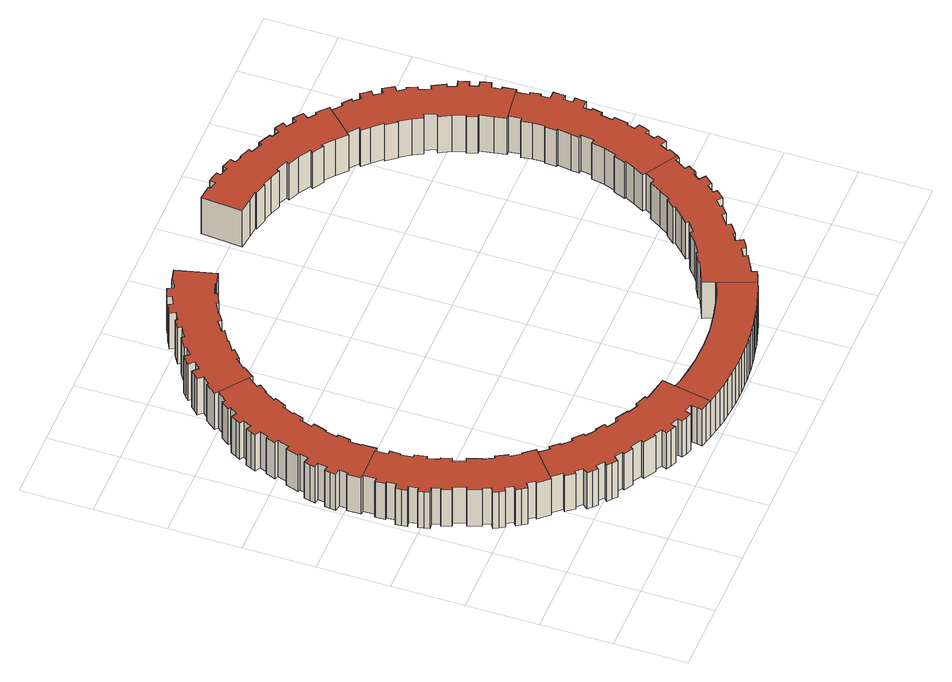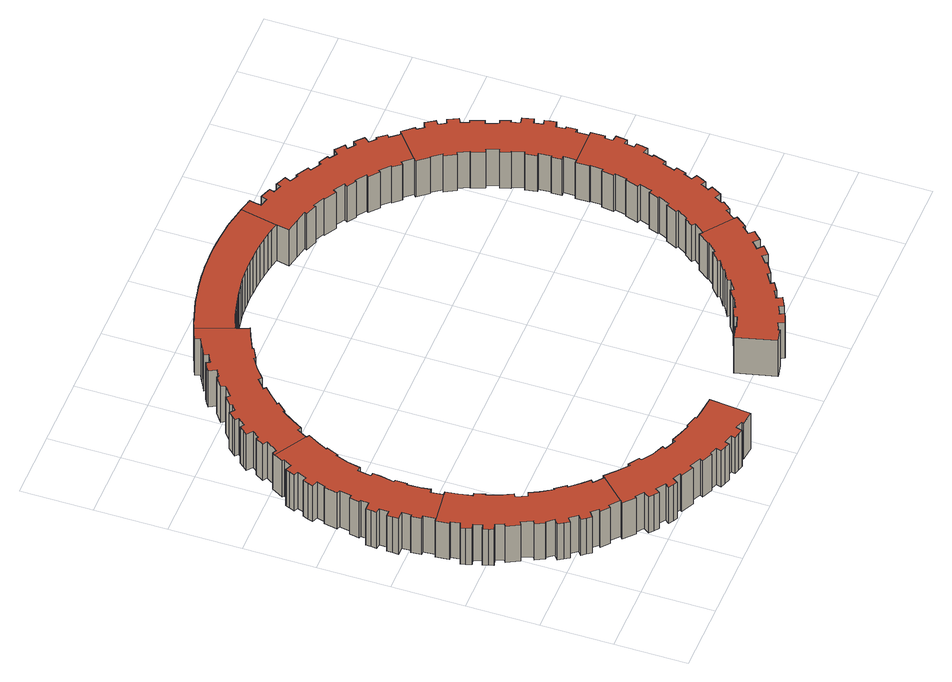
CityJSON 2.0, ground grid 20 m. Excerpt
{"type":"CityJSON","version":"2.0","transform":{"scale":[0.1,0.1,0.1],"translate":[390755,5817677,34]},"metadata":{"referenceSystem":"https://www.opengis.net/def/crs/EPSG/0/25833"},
"CityObjects":{
"building1":{"type":"Building","geometry":[{"type":"MultiSurface","lod":"2","boundaries":[[[0,1,2,3]],[[4,5,6,7]],[[8,9,10,11]],[[12,13,14,15]],[[16,17,18,19]],[[20,21,22,23,24]],[[25,26,27,28]],[[29,30,31,32]],[[33,34,35,36]],[[37,38,39,40]],[[41,42,43,44]],[[45,46,47,48]],[[49,50,51,52]],[[53,54,55,56]],[[57,58,59,60]],[[61,62,63,64]],[[65,66,67,68]],[[69,70,22,21]],[[71,72,73,74]],[[60,59,75,76]],[[77,78,79,80]],[[81,82,83,84]],[[85,86,87,88]],[[89,90,91,92]],[[93,94,95,96]],[[97,98,99,100]],[[101,102,103,104]],[[105,106,107,108]],[[109,110,111,112]],[[113,114,115,116]],[[117,118,119,120]],[[121,122,123,124]],[[125,126,13,12]],[[3,2,127,128]],[[129,130,131,132]],[[133,134,135,136]],[[137,138,122,121]],[[139,140,141,142]],[[143,144,145,146]],[[147,148,149,150]],[[151,152,153,154]],[[155,156,157,158]],[[159,160,161,162]],[[163,164,165,166]],[[167,168,169,170]],[[171,172,173,174]],[[175,176,177,178]],[[179,180,181,182]],[[183,184,185,186]],[[187,188,189,190]],[[120,119,191,192]],[[193,194,195,196]],[[197,198,160,159]],[[199,200,164,163]],[[201,202,203,204]],[[205,206,207,208]],[[209,210,211,212]],[[146,145,213,214]],[[215,216,217,218]],[[219,220,221,222]],[[223,224,225,226]],[[227,228,229,230]],[[231,232,233,234]],[[235,236,237,238]],[[239,240,241,242]],[[243,244,245,246]],[[247,248,249,250]],[[251,252,253,254]],[[255,256,257,258]],[[259,260,261,262]],[[263,264,148,147]],[[265,266,267,268]],[[64,63,269,270]],[[271,272,273,274]],[[275,276,66,65]],[[277,278,279,280]],[[281,282,283,284]],[[285,286,94,93]],[[36,35,287,288]],[[289,290,220,219]],[[291,292,293,294,205,208,295,296,297,298,299,300,301,285,93,96,16,19,302,303,304,305,306,215,218,307,308,309,239,242,310,311,312,313,314,315,263,147,150,316,8,11,289,219,222,317,318,319,320,321,105,108,322,323]],[[321,324,106,105]],[[325,326,327,328]],[[329,330,331,332]],[[333,334,176,175]],[[316,335,9,8]],[[336,337,338,339]],[[29,340,341,342,343,344,345,346,347,348,199,163,166,349,350,351,77,80,352,353,354,355,356,4,7,85,88,357,358,201,204,359,360,277,280,361,362,363,364,365,209,212,33,36,288,366,367,368,369,49,52,370,371,372,373,374,375,376,101,104,377,378]],[[379,380,381,382]],[[383,384,385,386]],[[84,83,387,388]],[[56,55,389,390]],[[391,392,393,394]],[[128,127,395,396]],[[397,398,399,400]],[[222,221,401,317]],[[402,20,24,403,404,405,406,407,117,120,192,408,409,410,411,412,413,325,328,155,158,414,415,416,417,231,234,418,419,391,394,420,421,139,142,422,423,243,424,425,97,100,426,427,428,429,430,431,432,433,434,435,436,437,53,56,390,438]],[[439,440,441,442]],[[443,444,445,446]],[[447,448,126,125]],[[449,450,451,452]],[[132,131,453,454]],[[455,456,457,458]],[[459,460,266,265]],[[461,462,463,464]],[[465,466,194,193]],[[467,468,460,459]],[[214,213,469,470]],[[421,471,140,139]],[[472,473,474,475]],[[68,67,476,477]],[[424,478,479,425]],[[158,157,480,414]],[[390,389,481,438]],[[482,483,484,485]],[[174,173,486,487]],[[373,488,489,374]],[[490,491,492,493]],[[494,495,496,497]],[[76,75,498,499]],[[74,73,224,223]],[[340,500,501,341]],[[502,503,456,455]],[[504,505,506,507]],[[454,453,508,509]],[[510,511,473,472]],[[512,513,144,143]],[[436,514,515,437]],[[332,331,172,171]],[[516,517,276,275]],[[402,518,519,520]],[[521,522,523,524]],[[525,526,46,45]],[[527,528,478,424]],[[529,530,531,532]],[[533,534,535,536]],[[537,538,539,292]],[[540,541,542,543]],[[309,544,240,239]],[[545,546,547,548]],[[322,549,550,323]],[[250,249,505,504]],[[551,552,553,554]],[[555,556,557,558]],[[288,287,559,366]],[[560,561,562,563]],[[306,564,216,215]],[[565,566,567,568]],[[569,570,571,572]],[[573,574,575,576]],[[576,575,468,467]],[[577,578,579,580]],[[192,191,581,408]],[[524,523,582,583]],[[370,584,585,371]],[[586,587,588,589]],[[590,591,592,593]],[[313,594,595,314]],[[170,169,596,597]],[[598,599,600,601]],[[186,185,602,603]],[[303,604,605,304]],[[568,567,282,281]],[[606,607,608,609]],[[610,611,612,613]],[[52,51,584,370]],[[238,237,614,615]],[[616,617,618,619]],[[361,620,621,362]],[[622,623,503,502]],[[311,624,625,312]],[[626,627,628,629]],[[230,229,599,598]],[[88,87,630,357]],[[631,632,633,634]],[[100,99,635,426]],[[254,253,517,516]],[[367,636,637,368]],[[638,639,640,641]],[[642,643,644,645]],[[646,647,648,649]],[[650,651,652,653]],[[648,647,492,491,123,122,138,654,655,656,657,658,592,591,659,660,135,134,661,614,237,236,662,476,67,66,276,517,253,252,600,599,229,228,663,496,495,664,665,666,667,484,483,579,578,395,127,2,1,668,43,42,669,670,671,547,546,672,673,674,181,180,675,676,621,620,279,278,677,678,203,202,679,630,87,86,6,5,680,681,682,683,684,79,78,685,686,687,165,164,200,688,689,690,691,692,693,694,501,500,695,696,697,698,535,534,699,700,451,450,261,260,701,702,703,704,705,508,453,131,130,273,272,602,185,184,706,707,562,561,708,709,710,711,712,189,188,596,169,168,713,714,715,716,717,718,553,552,719,225,224,73,72,652,651,720,612,611,721,722,723,115,114,724,725,726,727,269,63,62,728,729,730,47,46,526,731,732,733,486,173,172,331,330,734,735,736,582,523,522,283,282,567,566,737,738,739,153,152,740,741,633,632,381,380,387,83,82,742,557,556,743,588,587,744,31,30,745,746,103,102,747,748,489,488,749,585,584,51,50,750,637,636,559,287,35,34,211,210,751,752,618,617,753,754,755,756,14,13,126,448,757,758,399,398,759,91,90,760,39,38,761,762,763,764,765,766,767,608,607,469,213,145,144,513,195,194,466,768,385,384,463,462,457,456,503,623,769,770,771,772,474,473,511,773,774,775,644,643,776,777,778,519,518,481,389,55,54,515,514,779,780,781,782,783,784,785,786,787,635,99,98,479,478,528,788,542,541,571,570,257,256,789,790,267,266,460,468,575,574,531,530,791,792,550,549,107,106,324,793,794,795,401,221,220,290,10,9,335,149,148,264,796,595,594,625,624,797,241,240,544,798,799,217,216,564,800,605,604,801,18,17,95,94,286,802,803,804,805,806,807,808,207,206,809,810,539,538,811,338,337,812,813,177,176,334,814,815,441,440,816,817,818,819,161,160,198,820,445,444,821,498,75,59,58,822,823,824,825,826,245,244,827,828,141,140,471,829,393,392,830,831,233,232,832,833,834,480,157,156,327,326,835,836,837,838,839,581,191,119,118,840,841,842,843,844,23,22,70,845,111,110,846,27,26,640,639,847,506,505,249,248,848,849,850,851,852,853,854,855,628,627,856,857,858,859,860,861,862,863]],[[339,338,811,864]],[[360,677,278,277]],[[865,732,731,866]],[[414,480,834,415]],[[867,818,817,868]],[[262,261,450,449]],[[291,792,791,869]],[[870,863,862,871]],[[872,703,702,873]],[[417,832,232,231]],[[874,675,180,179]],[[875,663,228,227]],[[246,245,826,876]],[[96,95,17,16]],[[28,27,846,877]],[[274,273,130,129]],[[346,690,689,347]],[[878,763,762,879]],[[317,401,795,318]],[[869,791,530,529]],[[350,686,685,351]],[[880,708,561,560]],[[881,717,716,882]],[[24,23,844,403]],[[645,644,775,883]],[[520,519,778,884]],[[408,581,839,409]],[[885,759,398,397]],[[866,731,526,525]],[[343,693,692,344]],[[597,596,188,187]],[[609,608,767,886]],[[887,851,850,888]],[[889,776,643,642]],[[376,747,102,101]],[[890,737,566,565]],[[270,269,727,891]],[[404,843,842,405]],[[884,778,777,892]],[[893,660,659,894]],[[366,559,636,367]],[[292,539,810,293]],[[323,550,792,291]],[[895,705,704,896]],[[572,571,541,540]],[[386,385,768,897]],[[485,484,667,898]],[[882,716,715,899]],[[900,744,587,586]],[[354,682,681,355]],[[613,612,720,901]],[[902,860,859,903]],[[904,730,729,905]],[[297,806,805,298]],[[906,743,556,555]],[[507,506,847,907]],[[908,764,763,878]],[[909,722,721,910]],[[328,327,156,155]],[[898,667,666,911]],[[298,805,804,299]],[[868,817,816,912]],[[424,243,246,876,913,914,915,916,57,60,76,499,917,443,446,918,197,159,162,919,867,868,912,439,442,920,921,333,175,178,922,923,336,339,864,537,292,291,869,529,532,573,576,467,459,265,268,924,925,255,258,569,572,540,543,926,527]],[[307,799,798,308]],[[104,103,746,377]],[[927,728,62,61]],[[563,562,707,928]],[[929,757,448,447]],[[437,515,54,53]],[[930,674,673,931]],[[920,815,814,921]],[[409,839,838,410]],[[932,669,42,41]],[[48,47,730,904]],[[422,828,827,423]],[[926,788,528,527]],[[412,836,835,413]],[[226,225,719,933]],[[166,165,687,349]],[[150,149,335,316]],[[894,659,591,590]],[[934,756,755,935]],[[108,107,549,322]],[[936,848,248,247]],[[580,579,483,482]],[[916,822,58,57]],[[415,834,833,416]],[[937,712,711,938]],[[464,463,384,383]],[[935,755,754,939]],[[940,723,722,909]],[[941,857,856,942]],[[394,393,829,420]],[[487,486,733,943]],[[944,742,82,81]],[[305,800,564,306]],[[431,783,782,432]],[[293,810,809,294]],[[196,195,513,512]],[[945,734,330,329]],[[891,727,726,946]],[[416,833,832,417]],[[378,745,30,29]],[[947,714,713,948]],[[356,680,5,4]],[[364,752,751,365]],[[182,181,674,930]],[[430,784,783,431]],[[949,671,670,950]],[[946,726,725,951]],[[952,773,511,510]],[[375,748,747,376]],[[319,794,793,320]],[[953,695,500,340]],[[142,141,828,422]],[[315,796,264,263]],[[954,761,38,37]],[[423,827,244,243]],[[374,489,748,375]],[[593,592,658,955]],[[956,861,860,902]],[[864,811,538,537]],[[358,679,202,201]],[[950,670,669,932]],[[435,779,514,436]],[[905,729,728,927]],[[942,856,627,626]],[[886,767,766,957]],[[957,766,765,958]],[[446,445,820,918]],[[470,469,607,606]],[[268,267,790,924]],[[420,829,471,421]],[[234,233,831,418]],[[903,859,858,959]],[[629,628,855,960]],[[877,846,110,109]],[[615,614,661,961]],[[295,808,807,296]],[[178,177,813,922]],[[962,753,617,616]],[[426,635,787,427]],[[434,780,779,435]],[[896,704,703,872]],[[963,665,664,964]],[[499,498,821,917]],[[965,853,852,966]],[[967,700,699,968]],[[969,758,757,929]],[[970,760,90,89]],[[966,852,851,887]],[[653,652,72,71]],[[971,774,773,952]],[[32,31,744,900]],[[382,381,632,631]],[[410,838,837,411]],[[411,837,836,412]],[[347,689,688,348]],[[349,687,686,350]],[[218,217,799,307]],[[532,531,574,573]],[[972,740,152,151]],[[973,668,1,0]],[[951,725,724,974]],[[975,771,770,976]],[[341,501,694,342]],[[928,707,706,977]],[[978,656,655,979]],[[162,161,819,919]],[[372,749,488,373]],[[438,481,518,402]],[[357,630,679,358]],[[112,111,845,980]],[[925,789,256,255]],[[879,762,761,954]],[[892,777,776,889]],[[314,595,796,315]],[[351,685,78,77]],[[568,190,937,938,981,982,880,560,563,928,977,183,186,603,271,274,129,132,454,509,895,896,872,873,983,259,262,449,452,967,968,533,536,984,985,986,953,340,29,32,900,586,589,906,555,558,944,81,84,388,379,382,631,634,987,972,151,154,988,989,890,565]],[[959,858,857,941]],[[15,14,756,934]],[[990,654,138,137]],[[20,402,520,884,892,889,642,645,883,971,952,510,472,475,991,975,976,992,622,502,455,458,461,124,490,493,646,649,870,871,956,902,903,959,941,942,626,629,960,993,965,966,887,888,994,936,247,250,504,507,907,638,641,25,28,877,109,112,980,69,21]],[[353,683,682,354]],[[318,795,794,319]],[[92,91,759,885]],[[310,797,624,311]],[[362,621,676,363]],[[982,709,708,880]],[[993,854,853,965]],[[407,840,118,117]],[[363,676,675,874]],[[294,809,206,205]],[[995,718,717,881]],[[348,688,200,199]],[[369,750,50,49]],[[124,123,491,490]],[[442,441,815,920]],[[931,673,672,996]],[[536,535,698,984]],[[913,825,824,914]],[[938,711,710,981]],[[918,820,198,197]],[[583,582,736,997]],[[403,844,843,404]],[[418,831,830,419]],[[543,542,788,926]],[[634,633,741,987]],[[308,798,544,309]],[[377,746,745,378]],[[899,715,714,947]],[[320,793,324,321]],[[989,738,737,890]],[[589,588,743,906]],[[958,765,764,908]],[[400,399,758,969]],[[871,862,861,956]],[[368,637,750,369]],[[996,672,546,545]],[[304,605,800,305]],[[154,153,739,988]],[[396,395,578,577]],[[998,735,734,945]],[[371,585,749,372]],[[452,451,700,967]],[[641,640,26,25]],[[619,618,752,364]],[[7,6,86,85]],[[558,557,742,944]],[[897,768,466,465]],[[509,508,705,895]],[[876,826,825,913]],[[999,657,656,978]],[[204,203,678,359]],[[136,135,660,893]],[[429,785,784,430]],[[888,850,849,994]],[[344,692,691,345]],[[985,697,696,986]],[[212,211,34,33]],[[649,648,863,870]],[[425,479,98,97]],[[44,43,668,973]],[[427,787,786,428]],[[603,602,272,271]],[[1000,662,236,235]],[[355,681,680,356]],[[413,835,326,325]],[[284,283,522,521]],[[458,457,462,461]],[[997,736,735,998]],[[964,664,495,494]],[[917,821,444,443]],[[943,733,732,865]],[[901,720,651,650]],[[907,847,639,638]],[[116,115,723,940]],[[65,878,879,954,37,40,970,89,92,885,397,400,969,929,447,125,12,15,934,935,939,962,616,619,364,363,874,179,182,930,931,996,545,548,949,950,932,41,44,973,0,3,128,396,577,580,482,485,898,911,963,964,494,497,875,227,230,598,601,251,254,516,275]],[[991,772,771,975]],[[910,721,611,610]],[[432,782,781,433]],[[988,739,738,989]],[[342,694,693,343]],[[299,804,803,300]],[[939,754,753,962]],[[359,678,677,360]],[[190,568,281,284,521,524,583,997,998,945,329,332,171,174,487,943,865,866,525,45,48,904,905,927,61,64,270,891,946,951,974,113,116,940,909,910,610,613,901,650,653,71,74,223,226,933,551,554,995,881,882,899,947,948,167,170,597,187]],[[919,819,818,867]],[[986,696,695,953]],[[475,474,772,991]],[[190,189,712,937]],[[983,701,260,259]],[[987,741,740,972]],[[40,39,760,970]],[[242,241,797,310]],[[977,706,184,183]],[[921,814,334,333]],[[960,855,854,993]],[[428,786,785,429]],[[974,724,114,113]],[[911,666,665,963]],[[976,770,769,992]],[[548,547,671,949]],[[497,496,663,875]],[[992,769,623,622]],[[933,719,552,551]],[[300,803,802,301]],[[301,802,286,285]],[[365,751,210,209]],[[873,702,701,983]],[[980,845,70,69]],[[922,813,812,923]],[[208,207,808,295]],[[11,10,290,289]],[[345,691,690,346]],[[994,849,848,936]],[[406,841,840,407]],[[124,461,464,383,386,897,465,193,196,512,143,146,214,470,606,609,886,957,958,908,878,65,68,477,1000,235,238,615,961,133,136,893,894,590,593,955,999,978,979,990,137,121]],[[352,684,683,353]],[[984,698,697,985]],[[433,781,780,434]],[[419,830,392,391]],[[280,279,620,361]],[[968,699,534,533]],[[554,553,718,995]],[[80,79,684,352]],[[388,387,380,379]],[[258,257,570,569]],[[961,661,134,133]],[[883,775,774,971]],[[477,476,662,1000]],[[312,625,594,313]],[[915,823,822,916]],[[493,492,647,646]],[[296,807,806,297]],[[924,790,789,925]],[[601,600,252,251]],[[948,713,168,167]],[[981,710,709,982]],[[914,824,823,915]],[[405,842,841,406]],[[19,18,801,302]],[[979,655,654,990]],[[912,816,440,439]],[[302,801,604,303]],[[923,812,337,336]],[[955,658,657,999]]],"semantics":{"surfaces":[{"type":"WallSurface"},{"type":"RoofSurface"},{"type":"GroundSurface"}],"values":[0,0,0,0,0,0,0,0,0,0,0,0,0,0,0,0,0,0,0,0,0,0,0,0,0,0,0,0,0,0,0,0,0,0,0,0,0,0,0,0,0,0,0,0,0,0,0,0,0,0,0,0,0,0,0,0,0,0,0,0,0,0,0,0,0,0,0,0,0,0,0,0,0,0,0,0,0,0,0,0,1,0,0,0,0,0,0,1,0,0,0,0,0,0,0,0,1,0,0,0,0,0,0,0,0,0,0,0,0,0,0,0,0,0,0,0,0,0,0,0,0,0,0,0,0,0,0,0,0,0,0,0,0,0,0,0,0,0,0,0,0,0,0,0,0,0,0,0,0,0,0,0,0,0,0,0,0,0,0,0,0,0,0,0,0,0,0,0,0,0,0,0,0,0,0,0,0,0,0,0,0,0,2,0,0,0,0,0,0,0,0,0,0,0,0,0,0,0,0,0,0,0,0,0,0,0,0,0,0,0,0,0,0,0,0,0,0,0,0,0,0,0,0,0,0,0,0,0,0,0,0,0,0,0,0,0,0,0,0,0,0,0,0,0,0,1,0,0,0,0,0,0,0,0,0,0,0,0,0,0,0,0,0,0,0,0,0,0,0,0,0,0,0,0,0,0,0,0,0,0,0,0,0,0,0,0,0,0,0,0,0,0,0,0,0,0,0,0,0,0,0,0,0,0,0,0,0,0,0,0,0,0,0,0,0,0,0,0,0,0,0,0,0,0,0,0,0,0,0,0,0,0,0,0,0,0,0,0,0,0,0,0,0,0,0,0,0,0,0,0,0,0,0,0,0,0,0,0,0,0,0,1,0,0,0,1,0,0,0,0,0,0,0,0,0,0,0,0,0,0,0,0,0,0,0,0,0,0,0,0,0,0,0,0,0,0,0,0,0,0,0,0,0,0,0,0,0,0,0,0,0,0,0,0,0,0,0,0,0,0,0,0,0,0,0,0,0,0,0,0,0,0,0,0,0,0,0,0,0,0,1,0,0,0,0,0,0,0,0,1,0,0,0,0,0,0,0,0,0,0,0,0,0,0,0,0,0,0,0,0,0,0,0,0,0,0,0,0,0,0,1,0,0,0,0,0,0,0,0,0,0,0,0,0,0,0,0,0,0,0,0,0,0,0,0,0,0,0,0,0]}}]}
},
"vertices":[
[331,171,136],[331,171,8],[328,165,8],[328,165,136],[89,460,136],[89,460,8],[98,438,8],[98,438,136],[921,1349,136],[921,1349,8],[923,1353,8],[923,1353,136],[356,281,136],[356,281,8],[361,286,8],[361,286,136],[1094,1398,136],[1094,1398,8],[1059,1415,8],[1059,1415,136],[1378,407,136],[1373,399,136],[1373,399,8],[1393,432,8],[1393,432,136],[1334,314,136],[1334,314,8],[1318,327,8],[1318,327,136],[123,760,136],[123,760,8],[133,760,8],[133,760,136],[220,436,136],[220,436,8],[226,439,8],[226,439,136],[536,179,136],[536,179,8],[540,186,8],[540,186,136],[287,182,136],[287,182,8],[299,172,8],[299,172,136],[515,1327,136],[515,1327,8],[513,1334,8],[513,1334,136],[167,531,136],[167,531,8],[155,564,8],[155,564,136],[1310,523,136],[1310,523,8],[1313,522,8],[1313,522,136],[1441,962,136],[1441,962,8],[1433,986,8],[1433,986,136],[556,1461,136],[556,1461,8],[519,1452,8],[519,1452,136],[581,25,136],[581,25,8],[603,21,8],[603,21,136],[1362,405,136],[1362,405,8],[342,1352,136],[342,1352,8],[336,1360,8],[336,1360,136],[1448,991,8],[1448,991,136],[53,557,136],[53,557,8],[48,556,8],[48,556,136],[148,901,136],[148,901,8],[160,938,8],[160,938,136],[85,430,136],[85,430,8],[92,416,8],[92,416,136],[504,192,136],[504,192,8],[473,207,8],[473,207,136],[1112,1381,136],[1112,1381,8],[1091,1392,8],[1091,1392,136],[1358,820,136],[1358,820,8],[1362,791,8],[1362,791,136],[131,696,136],[131,696,8],[135,696,8],[135,696,136],[1102,1257,136],[1102,1257,8],[1105,1263,8],[1105,1263,136],[1339,343,136],[1339,343,8],[1354,366,8],[1354,366,136],[466,1430,136],[466,1430,8],[442,1420,8],[442,1420,136],[1417,483,136],[1417,483,8],[1428,509,8],[1428,509,136],[1000,51,136],[1000,51,8],[1023,60,8],[1023,60,136],[385,260,136],[385,260,8],[353,151,8],[353,151,136],[78,1033,136],[78,1033,8],[72,1035,8],[72,1035,136],[759,7,136],[759,7,8],[782,8,8],[782,8,136],[978,44,136],[978,44,8],[1468,806,136],[1468,806,8],[1464,834,8],[1464,834,136],[818,115,136],[818,115,8],[796,113,8],[796,113,136],[859,1366,136],[859,1366,8],[888,1362,8],[888,1362,136],[213,1060,136],[213,1060,8],[206,1063,8],[206,1063,136],[1458,637,136],[1458,637,8],[1463,665,8],[1463,665,136],[1390,1072,136],[1390,1072,8],[1376,1102,8],[1376,1102,136],[36,612,136],[36,612,8],[22,609,8],[22,609,136],[222,1257,136],[222,1257,8],[205,1238,8],[205,1238,136],[393,1273,136],[393,1273,8],[422,1293,8],[422,1293,136],[1331,1212,136],[1331,1212,8],[1321,1224,8],[1321,1224,136],[203,280,136],[203,280,8],[221,257,8],[221,257,136],[98,1086,136],[97,1086,8],[85,1093,8],[85,1093,136],[177,1211,136],[177,1211,8],[184,1205,8],[184,1205,136],[1439,505,8],[1439,505,136],[874,124,136],[874,124,8],[861,122,8],[861,122,136],[1400,1077,136],[1400,1077,8],[31,637,136],[31,637,8],[124,386,136],[124,386,8],[113,379,8],[113,379,136],[1206,1313,136],[1206,1313,8],[1184,1330,8],[1184,1330,136],[242,409,136],[242,409,8],[240,408,8],[240,408,136],[774,112,8],[774,112,136],[974,1447,136],[974,1447,8],[978,1462,8],[978,1462,136],[981,1332,136],[981,1332,8],[985,1340,8],[985,1340,136],[304,1338,136],[304,1338,8],[307,1334,8],[307,1334,136],[504,62,136],[504,62,8],[520,57,8],[520,57,136],[1483,720,136],[1483,720,8],[1469,721,8],[1469,721,136],[669,11,136],[669,11,8],[692,9,8],[692,9,136],[918,1466,136],[918,1466,8],[921,1478,8],[921,1478,136],[1462,869,136],[1462,869,8],[1457,906,8],[1457,906,136],[1275,246,136],[1275,246,8],[1286,258,8],[1286,258,136],[549,63,136],[549,63,8],[547,50,8],[547,50,136],[1301,1023,136],[1301,1023,8],[1317,991,8],[1317,991,136],[23,914,136],[23,914,8],[19,898,8],[19,898,136],[814,1370,136],[814,1370,8],[1272,1081,136],[1272,1081,8],[1285,1054,8],[1285,1054,136],[520,1447,8],[520,1447,136],[72,1064,136],[72,1064,8],[87,1056,8],[87,1056,136],[562,30,136],[562,30,8],[145,361,136],[145,361,8],[159,341,8],[159,341,136],[266,1142,136],[266,1142,8],[290,1173,8],[290,1173,136],[1122,1396,136],[1122,1396,8],[209,470,8],[209,470,136],[952,1343,136],[952,1343,8],[1168,1217,136],[1232,1284,136],[1239,1291,136],[1210,1317,136],[1196,1346,136],[1184,1355,136],[1171,1365,136],[1162,1353,136],[1137,1370,136],[1146,1382,136],[1134,1389,136],[1055,1406,136],[1023,1421,136],[1027,1430,136],[997,1443,136],[995,1439,136],[963,1467,136],[947,1471,136],[944,1459,136],[906,1482,136],[890,1485,136],[886,1468,136],[863,1475,136],[865,1480,136],[825,1485,136],[887,1358,136],[1018,1326,136],[1014,1317,136],[1046,1303,136],[1077,1282,136],[1073,1276,136],[1136,1237,136],[1163,1212,136],[1073,1276,8],[1443,605,136],[1443,605,8],[1449,639,8],[1449,639,136],[364,1246,136],[364,1246,8],[398,1265,8],[398,1265,136],[1318,1202,136],[1318,1202,8],[887,1358,8],[1280,1244,136],[1280,1244,8],[1286,1249,8],[1286,1249,136],[29,759,136],[30,723,136],[20,723,136],[21,695,136],[27,695,136],[30,669,136],[13,666,136],[15,650,136],[18,634,136],[26,594,136],[30,578,136],[47,581,136],[58,529,136],[67,532,136],[80,498,136],[70,495,136],[84,458,136],[100,402,136],[112,408,136],[121,366,136],[130,352,136],[155,337,136],[180,307,136],[187,313,136],[259,373,136],[267,379,136],[202,466,136],[187,497,136],[190,498,136],[176,535,136],[164,568,136],[155,596,136],[152,594,136],[142,627,136],[149,629,136],[143,663,136],[135,661,136],[134,725,136],[124,724,136],[161,975,136],[161,975,8],[171,972,8],[171,972,136],[947,143,136],[947,143,8],[927,137,8],[927,137,136],[150,941,8],[150,941,136],[1300,495,8],[1300,495,136],[1484,763,136],[1484,763,8],[1485,779,8],[1485,779,136],[358,159,8],[358,159,136],[441,230,136],[441,230,8],[436,221,8],[436,221,136],[1018,1326,8],[1291,460,136],[1387,436,136],[1399,459,136],[1417,451,136],[1423,464,136],[1428,478,136],[1444,520,136],[1449,535,136],[1432,541,136],[1440,565,136],[1445,564,136],[1452,602,136],[1457,667,136],[1458,689,136],[1481,689,136],[1482,704,136],[1469,747,136],[1484,747,136],[1462,779,136],[1461,805,136],[1456,833,136],[1452,867,136],[1365,857,136],[1369,822,136],[1364,756,136],[1360,756,136],[1359,724,136],[1365,723,136],[1358,684,136],[1355,662,136],[1365,661,136],[1359,623,136],[1347,625,136],[1339,587,136],[1327,554,136],[1323,556,136],[1283,465,136],[1366,1162,136],[1366,1162,8],[1357,1176,8],[1357,1176,136],[1421,1014,136],[1421,1014,8],[1411,1037,8],[1411,1037,136],[387,263,136],[387,263,8],[17,882,136],[17,882,8],[30,880,8],[30,880,136],[63,1007,8],[63,1007,136],[973,192,136],[973,192,8],[985,161,8],[985,161,136],[1251,1113,136],[1251,1113,8],[986,157,136],[986,157,8],[967,150,8],[967,150,136],[887,127,136],[887,127,8],[1249,1110,136],[1249,1110,8],[753,111,8],[753,111,136],[1461,805,8],[1138,274,136],[1138,274,8],[1131,282,8],[1131,282,136],[625,17,8],[625,17,136],[1365,857,8],[1369,822,8],[1457,667,8],[1283,465,8],[417,113,136],[417,113,8],[420,118,8],[420,118,136],[428,1284,8],[428,1284,136],[142,627,8],[149,629,8],[1040,67,136],[1040,67,8],[1058,75,8],[1058,75,136],[469,90,136],[469,90,8],[493,81,8],[493,81,136],[1443,1005,8],[1443,1005,136],[29,759,8],[30,723,8],[1002,204,136],[1002,204,8],[1296,269,136],[1296,269,8],[1287,277,8],[1287,277,136],[73,1004,8],[73,1004,136],[1165,298,136],[1165,298,8],[839,118,136],[839,118,8],[1327,554,8],[1323,556,8],[544,35,136],[544,35,8],[1291,460,8],[1274,431,8],[1274,431,136],[288,1175,136],[288,1175,8],[311,1201,8],[311,1201,136],[484,1313,136],[484,1313,8],[1355,856,136],[1355,856,8],[1188,1188,136],[1188,1188,8],[1207,1170,8],[1207,1170,136],[11,840,136],[11,840,8],[9,824,8],[9,824,136],[1258,1261,136],[1258,1261,8],[1232,1284,8],[1335,926,136],[1335,926,8],[1343,928,8],[1343,928,136],[944,1459,8],[243,219,136],[243,219,8],[255,208,8],[255,208,136],[1136,1237,8],[1163,1212,8],[275,1331,136],[275,1331,8],[263,1321,8],[263,1321,136],[144,867,136],[144,867,8],[137,868,8],[137,868,136],[202,466,8],[113,1143,136],[113,1143,8],[105,1129,8],[105,1129,136],[995,1439,8],[237,1120,136],[237,1120,8],[259,1148,8],[259,1148,136],[1330,956,136],[1330,956,8],[1326,955,8],[1326,955,136],[1232,1141,136],[1232,1141,8],[1227,1138,8],[1227,1138,136],[388,141,136],[388,141,8],[383,133,8],[383,133,136],[1444,520,8],[316,1196,8],[316,1196,136],[164,568,8],[155,596,8],[130,799,136],[130,799,8],[132,834,8],[132,834,136],[842,13,136],[842,13,8],[861,16,8],[861,16,136],[863,1475,8],[865,1480,8],[200,1242,8],[200,1242,136],[526,73,136],[526,73,8],[550,67,8],[550,67,136],[78,1078,8],[78,1078,136],[1023,1421,8],[1027,1430,8],[731,112,136],[731,112,8],[709,112,8],[709,112,136],[415,1402,136],[415,1402,8],[393,1390,8],[393,1390,136],[714,8,8],[714,8,136],[289,352,136],[289,352,8],[282,346,8],[282,346,136],[155,337,8],[180,307,8],[1040,222,136],[1040,222,8],[890,1485,8],[886,1468,8],[1143,166,136],[1143,166,8],[1163,177,8],[1163,177,136],[100,402,8],[180,1000,136],[180,1000,8],[177,1001,8],[177,1001,136],[1364,756,8],[187,497,8],[190,498,8],[1314,290,136],[1314,290,8],[1324,302,8],[1324,302,136],[1222,376,136],[1222,376,8],[1200,352,8],[1200,352,136],[1052,89,136],[1052,89,8],[1065,95,8],[1065,95,136],[365,1380,136],[365,1380,8],[371,1371,8],[371,1371,136],[955,37,8],[932,30,8],[909,25,8],[894,22,8],[879,19,8],[823,11,8],[804,9,8],[737,7,8],[647,13,8],[489,68,8],[465,77,8],[450,84,8],[436,90,8],[442,106,8],[311,185,8],[274,192,8],[284,202,8],[264,218,8],[232,230,8],[243,244,8],[226,261,8],[210,286,8],[187,313,8],[130,352,8],[121,366,8],[112,408,8],[84,458,8],[70,495,8],[80,498,8],[67,532,8],[58,529,8],[47,581,8],[30,578,8],[26,594,8],[18,634,8],[15,650,8],[13,666,8],[30,669,8],[27,695,8],[21,695,8],[20,723,8],[19,759,8],[18,798,8],[25,798,8],[26,822,8],[13,856,8],[26,854,8],[40,910,8],[46,935,8],[40,937,8],[52,973,8],[62,970,8],[109,1109,8],[97,1115,8],[129,1135,8],[142,1157,8],[137,1160,8],[155,1183,8],[163,1177,8],[210,1270,8],[221,1281,8],[232,1293,8],[247,1279,8],[266,1296,8],[251,1310,8],[286,1317,8],[390,1395,8],[407,1418,8],[421,1425,8],[436,1432,8],[460,1443,8],[475,1449,8],[489,1454,8],[497,1438,8],[584,1351,8],[547,1342,8],[546,1345,8],[481,1319,8],[451,1303,8],[452,1301,8],[366,1243,8],[337,1224,8],[342,1219,8],[245,1114,8],[227,1091,8],[225,1093,8],[197,1029,8],[191,1033,8],[145,902,8],[139,833,8],[133,799,8],[124,724,8],[134,725,8],[135,661,8],[143,663,8],[152,594,8],[176,535,8],[267,379,8],[259,373,8],[308,330,8],[305,328,8],[330,303,8],[335,309,8],[411,248,8],[405,239,8],[475,210,8],[507,199,8],[571,172,8],[609,165,8],[602,128,8],[623,123,8],[644,119,8],[666,116,8],[688,114,8],[907,132,8],[1038,226,8],[1069,242,8],[1071,238,8],[1104,260,8],[1159,304,8],[1177,321,8],[1204,349,8],[1225,373,8],[1246,405,8],[1264,436,8],[1339,587,8],[1347,625,8],[1359,623,8],[1365,661,8],[1355,662,8],[1358,684,8],[1365,723,8],[1359,724,8],[1360,756,8],[1350,889,8],[1311,1028,8],[1296,1059,8],[1195,1195,8],[1168,1217,8],[1077,1282,8],[1046,1303,8],[1014,1317,8],[825,1485,8],[906,1482,8],[947,1471,8],[963,1467,8],[997,1443,8],[1055,1406,8],[1134,1389,8],[1146,1382,8],[1137,1370,8],[1162,1353,8],[1171,1365,8],[1184,1355,8],[1196,1346,8],[1210,1317,8],[1239,1291,8],[1264,1267,8],[1297,1225,8],[1312,1236,8],[1335,1181,8],[1348,1190,8],[1352,1152,8],[1368,1132,8],[1372,1133,8],[1385,1107,8],[1419,1041,8],[1439,1019,8],[1455,966,8],[1460,951,8],[1463,937,8],[1446,931,8],[1451,905,8],[1452,867,8],[1456,833,8],[1462,779,8],[1484,747,8],[1469,747,8],[1482,704,8],[1481,689,8],[1458,689,8],[1452,602,8],[1445,564,8],[1440,565,8],[1432,541,8],[1449,535,8],[1428,478,8],[1423,464,8],[1417,451,8],[1399,459,8],[1387,436,8],[1342,373,8],[1332,346,8],[1304,297,8],[1261,258,8],[1245,243,8],[1249,238,8],[1226,219,8],[1218,228,8],[1188,205,8],[1195,195,8],[1167,173,8],[1154,146,8],[1141,137,8],[1128,129,8],[1121,141,8],[1098,127,8],[1104,116,8],[1090,109,8],[1077,102,8],[1264,1267,136],[451,1303,136],[481,1319,136],[1372,1133,136],[1368,1132,136],[1195,1195,136],[1077,102,136],[1090,109,136],[40,937,136],[46,935,136],[210,286,136],[489,68,136],[1451,905,136],[1332,346,136],[602,128,136],[609,165,136],[129,1135,136],[266,1296,136],[247,1279,136],[1204,349,136],[1264,436,136],[475,210,136],[688,114,136],[1226,219,136],[1249,238,136],[1225,373,136],[245,1114,136],[497,1438,136],[1246,405,136],[804,9,136],[823,11,136],[62,970,136],[52,973,136],[907,132,136],[442,106,136],[232,1293,136],[133,799,136],[390,1395,136],[1098,127,136],[1121,141,136],[546,1345,136],[547,1342,136],[139,833,136],[1304,297,136],[623,123,136],[421,1425,136],[407,1418,136],[436,90,136],[1352,1152,136],[1446,931,136],[1463,937,136],[1460,951,136],[1455,966,136],[1439,1019,136],[1419,1041,136],[1385,1107,136],[1348,1190,136],[1335,1181,136],[1312,1236,136],[1297,1225,136],[1296,1059,136],[1311,1028,136],[1350,889,136],[584,1351,136],[97,1115,136],[411,248,136],[226,261,136],[243,244,136],[274,192,136],[286,1317,136],[335,309,136],[330,303,136],[1261,258,136],[163,1177,136],[155,1183,136],[305,328,136],[436,1432,136],[1141,137,136],[1154,146,136],[452,1301,136],[145,902,136],[366,1243,136],[489,1454,136],[221,1281,136],[210,1270,136],[264,218,136],[284,202,136],[475,1449,136],[1159,304,136],[19,759,136],[571,172,136],[879,19,136],[1104,116,136],[666,116,136],[644,119,136],[1128,129,136],[1167,173,136],[737,7,136],[308,330,136],[450,84,136],[465,77,136],[1188,205,136],[1218,228,136],[26,854,136],[13,856,136],[405,239,136],[507,199,136],[1177,321,136],[197,1029,136],[311,185,136],[460,1443,136],[1071,238,136],[1069,242,136],[109,1109,136],[909,25,136],[932,30,136],[1342,373,136],[137,1160,136],[142,1157,136],[40,910,136],[26,822,136],[25,798,136],[18,798,136],[191,1033,136],[225,1093,136],[227,1091,136],[955,37,136],[1104,260,136],[1038,226,136],[1195,195,136],[1245,243,136],[251,1310,136],[232,230,136],[342,1219,136],[337,1224,136],[894,22,136],[647,13,136]
]}
